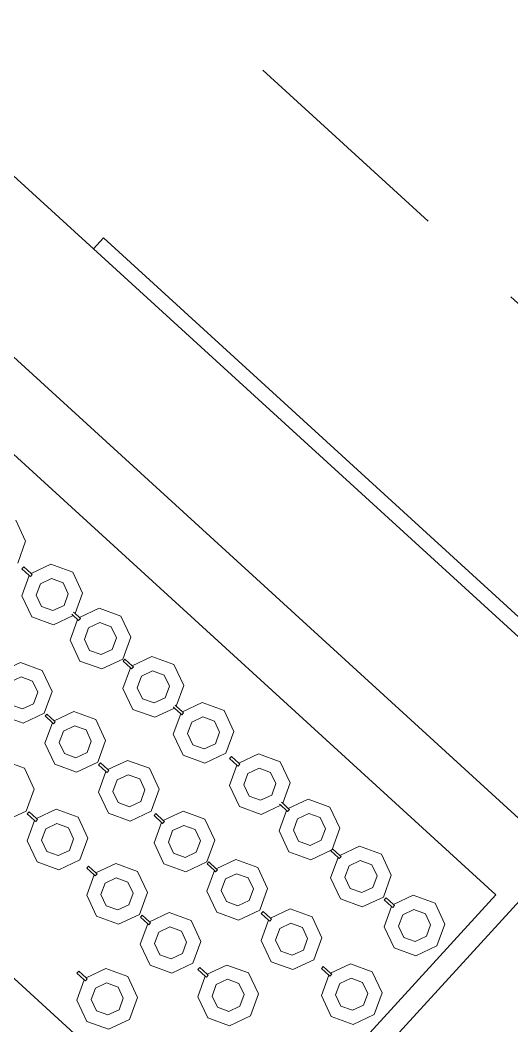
# Model space of a CAD drawing. Header units: metres. Extents: x 750 to 3116, y -341 to 1465.
# Drawn here: x 1590.651 to 1591.2, y 768.175 to 769.298 of the extents above; entities that cross this region are included whole.
import ezdxf

# ---------------------------------------------------------------- set-up
doc = ezdxf.new("R2010")
doc.units = ezdxf.units.M
doc.linetypes.add('DASHED2', pattern=[0.375, 0.25, -0.125])
doc.layers.add('Furniture', color=44, linetype='Continuous', lineweight=5)
doc.layers.add('Hidden line', color=251, linetype='Continuous', lineweight=5)

# ---------------------------------------------------------------- blocks, each defined once
blk = doc.blocks.new('coffee counter')
at = {"layer": 'Furniture'}
for p, q in [((11493473.3937, 4446057.0984), (11493474.3702, 4446057.0984)), ((11493473.3937, 4446056.6668), (11493473.3937, 4446057.0984)), ((11493473.6356, 4446057.0791), (11493473.6117, 4446057.0692)), ((11493473.6596, 4446057.0692), (11493473.6356, 4446057.0791)), ((11493473.6117, 4446057.0692), (11493473.6018, 4446057.0452)), ((11493473.6356, 4446057.0631), (11493473.623, 4446057.0579)), ((11493473.6483, 4446057.0579), (11493473.6356, 4446057.0631)), ((11493473.6689, 4446057.0467), (11493473.6596, 4446057.0692)), ((11493473.623, 4446057.0579), (11493473.6177, 4446057.0452)), ((11493473.6535, 4446057.0452), (11493473.6483, 4446057.0579)), ((11493473.6018, 4446057.0452), (11493473.6117, 4446057.0212)), ((11493473.6177, 4446057.0452), (11493473.623, 4446057.0325)), ((11493473.6483, 4446057.0325), (11493473.6535, 4446057.0452)), ((11493473.6596, 4446057.0212), (11493473.6689, 4446057.0437)), ((11493473.6672, 4446057.0467), (11493473.6689, 4446057.0467)), ((11493473.6672, 4446057.0437), (11493473.6672, 4446057.0467)), ((11493473.6672, 4446057.0437), (11493473.6689, 4446057.0437)), ((11493473.68, 4446057.0467), (11493473.6689, 4446057.0467)), ((11493473.6689, 4446057.0437), (11493473.68, 4446057.0437)), ((11493473.68, 4446057.0467), (11493473.68, 4446057.0437)), ((11493473.3697, 4446057.0371), (11493473.3697, 4446056.5865)), ((11493473.623, 4446057.0325), (11493473.6356, 4446057.0273)), ((11493473.6356, 4446057.0273), (11493473.6483, 4446057.0325)), ((11493473.6117, 4446057.0212), (11493473.6356, 4446057.0113)), ((11493473.6356, 4446057.0113), (11493473.6596, 4446057.0212)), ((11493473.5386, 4446056.9851), (11493473.5147, 4446056.9752)), ((11493473.5626, 4446056.9752), (11493473.5386, 4446056.9851)), ((11493473.6256, 4446056.9851), (11493473.6017, 4446056.9752)), ((11493473.6496, 4446056.9752), (11493473.6256, 4446056.9851)), ((11493473.7066, 4446056.9851), (11493473.6827, 4446056.9752)), ((11493473.7306, 4446056.9752), (11493473.7066, 4446056.9851)), ((11493473.7966, 4446056.9851), (11493473.7727, 4446056.9752)), ((11493473.8206, 4446056.9752), (11493473.7966, 4446056.9851)), ((11493473.5147, 4446056.9752), (11493473.5048, 4446056.9512)), ((11493473.5719, 4446056.9527), (11493473.5626, 4446056.9752)), ((11493473.6017, 4446056.9752), (11493473.5918, 4446056.9512)), ((11493473.6589, 4446056.9527), (11493473.6496, 4446056.9752)), ((11493473.6827, 4446056.9752), (11493473.6728, 4446056.9512)), ((11493473.7399, 4446056.9527), (11493473.7306, 4446056.9752)), ((11493473.7727, 4446056.9752), (11493473.7628, 4446056.9512)), ((11493473.8299, 4446056.9527), (11493473.8206, 4446056.9752)), ((11493473.8537, 4446056.9752), (11493473.8438, 4446056.9512)), ((11493473.526, 4446056.9639), (11493473.5207, 4446056.9512)), ((11493473.5386, 4446056.9691), (11493473.526, 4446056.9639)), ((11493473.5513, 4446056.9639), (11493473.5386, 4446056.9691)), ((11493473.5565, 4446056.9512), (11493473.5513, 4446056.9639)), ((11493473.613, 4446056.9639), (11493473.6077, 4446056.9512)), ((11493473.6256, 4446056.9691), (11493473.613, 4446056.9639)), ((11493473.6383, 4446056.9639), (11493473.6256, 4446056.9691)), ((11493473.6435, 4446056.9512), (11493473.6383, 4446056.9639)), ((11493473.694, 4446056.9639), (11493473.6887, 4446056.9512)), ((11493473.7066, 4446056.9691), (11493473.694, 4446056.9639)), ((11493473.7193, 4446056.9639), (11493473.7066, 4446056.9691)), ((11493473.7245, 4446056.9512), (11493473.7193, 4446056.9639)), ((11493473.784, 4446056.9639), (11493473.7787, 4446056.9512)), ((11493473.7966, 4446056.9691), (11493473.784, 4446056.9639)), ((11493473.8093, 4446056.9639), (11493473.7966, 4446056.9691)), ((11493473.8145, 4446056.9512), (11493473.8093, 4446056.9639)), ((11493473.5048, 4446056.9512), (11493473.5147, 4446056.9272)), ((11493473.5207, 4446056.9512), (11493473.526, 4446056.9385)), ((11493473.5513, 4446056.9385), (11493473.5565, 4446056.9512)), ((11493473.5702, 4446056.9527), (11493473.5719, 4446056.9527)), ((11493473.5702, 4446056.9497), (11493473.5702, 4446056.9527)), ((11493473.583, 4446056.9527), (11493473.5719, 4446056.9527)), ((11493473.583, 4446056.9527), (11493473.583, 4446056.9497)), ((11493473.5918, 4446056.9512), (11493473.6017, 4446056.9272)), ((11493473.6077, 4446056.9512), (11493473.613, 4446056.9385)), ((11493473.6383, 4446056.9385), (11493473.6435, 4446056.9512)), ((11493473.6572, 4446056.9527), (11493473.6589, 4446056.9527)), ((11493473.6572, 4446056.9497), (11493473.6572, 4446056.9527)), ((11493473.67, 4446056.9527), (11493473.6589, 4446056.9527)), ((11493473.67, 4446056.9527), (11493473.67, 4446056.9497)), ((11493473.6728, 4446056.9512), (11493473.6827, 4446056.9272)), ((11493473.6887, 4446056.9512), (11493473.694, 4446056.9385)), ((11493473.7193, 4446056.9385), (11493473.7245, 4446056.9512)), ((11493473.7382, 4446056.9527), (11493473.7399, 4446056.9527)), ((11493473.7382, 4446056.9497), (11493473.7382, 4446056.9527)), ((11493473.751, 4446056.9527), (11493473.7399, 4446056.9527)), ((11493473.751, 4446056.9527), (11493473.751, 4446056.9497)), ((11493473.7628, 4446056.9512), (11493473.7727, 4446056.9272)), ((11493473.7787, 4446056.9512), (11493473.784, 4446056.9385)), ((11493473.8093, 4446056.9385), (11493473.8145, 4446056.9512)), ((11493473.8282, 4446056.9527), (11493473.8299, 4446056.9527)), ((11493473.8282, 4446056.9497), (11493473.8282, 4446056.9527)), ((11493473.841, 4446056.9527), (11493473.8299, 4446056.9527)), ((11493473.841, 4446056.9527), (11493473.841, 4446056.9497)), ((11493473.8438, 4446056.9512), (11493473.8537, 4446056.9272)), ((11493473.5626, 4446056.9272), (11493473.5719, 4446056.9497)), ((11493473.5702, 4446056.9497), (11493473.5719, 4446056.9497)), ((11493473.5719, 4446056.9497), (11493473.583, 4446056.9497)), ((11493473.6496, 4446056.9272), (11493473.6589, 4446056.9497)), ((11493473.6572, 4446056.9497), (11493473.6589, 4446056.9497)), ((11493473.6589, 4446056.9497), (11493473.67, 4446056.9497)), ((11493473.7306, 4446056.9272), (11493473.7399, 4446056.9497)), ((11493473.7382, 4446056.9497), (11493473.7399, 4446056.9497)), ((11493473.7399, 4446056.9497), (11493473.751, 4446056.9497)), ((11493473.8206, 4446056.9272), (11493473.8299, 4446056.9497)), ((11493473.8282, 4446056.9497), (11493473.8299, 4446056.9497)), ((11493473.8299, 4446056.9497), (11493473.841, 4446056.9497)), ((11493473.526, 4446056.9385), (11493473.5386, 4446056.9333)), ((11493473.5386, 4446056.9333), (11493473.5513, 4446056.9385)), ((11493473.613, 4446056.9385), (11493473.6256, 4446056.9333)), ((11493473.6256, 4446056.9333), (11493473.6383, 4446056.9385)), ((11493473.694, 4446056.9385), (11493473.7066, 4446056.9333)), ((11493473.7066, 4446056.9333), (11493473.7193, 4446056.9385)), ((11493473.784, 4446056.9385), (11493473.7966, 4446056.9333)), ((11493473.7966, 4446056.9333), (11493473.8093, 4446056.9385)), ((11493473.5147, 4446056.9272), (11493473.5386, 4446056.9173)), ((11493473.5386, 4446056.9173), (11493473.5626, 4446056.9272)), ((11493473.6017, 4446056.9272), (11493473.6256, 4446056.9173)), ((11493473.6256, 4446056.9173), (11493473.6496, 4446056.9272)), ((11493473.6827, 4446056.9272), (11493473.7066, 4446056.9173)), ((11493473.7066, 4446056.9173), (11493473.7306, 4446056.9272)), ((11493473.7727, 4446056.9272), (11493473.7966, 4446056.9173)), ((11493473.7966, 4446056.9173), (11493473.8206, 4446056.9272)), ((11493473.8537, 4446056.9272), (11493473.8776, 4446056.9173)), ((11493473.8776, 4446056.9173), (11493473.9016, 4446056.9272)), ((11493473.4376, 4446056.8911), (11493473.4137, 4446056.8812)), ((11493473.4616, 4446056.8812), (11493473.4376, 4446056.8911)), ((11493473.5286, 4446056.8911), (11493473.5047, 4446056.8812)), ((11493473.5526, 4446056.8812), (11493473.5286, 4446056.8911)), ((11493473.6106, 4446056.8911), (11493473.5867, 4446056.8812)), ((11493473.6346, 4446056.8812), (11493473.6106, 4446056.8911)), ((11493473.6906, 4446056.8911), (11493473.6667, 4446056.8812)), ((11493473.7146, 4446056.8812), (11493473.6906, 4446056.8911)), ((11493473.7746, 4446056.8911), (11493473.7507, 4446056.8812)), ((11493473.7986, 4446056.8812), (11493473.7746, 4446056.8911)), ((11493473.8556, 4446056.8911), (11493473.8317, 4446056.8812)), ((11493473.8796, 4446056.8812), (11493473.8556, 4446056.8911)), ((11493473.9366, 4446056.8911), (11493473.9127, 4446056.8812)), ((11493473.4137, 4446056.8812), (11493473.4038, 4446056.8572)), ((11493473.4376, 4446056.8751), (11493473.425, 4446056.8699)), ((11493473.4503, 4446056.8699), (11493473.4376, 4446056.8751)), ((11493473.4709, 4446056.8587), (11493473.4616, 4446056.8812)), ((11493473.5047, 4446056.8812), (11493473.4948, 4446056.8572)), ((11493473.5286, 4446056.8751), (11493473.516, 4446056.8699)), ((11493473.5413, 4446056.8699), (11493473.5286, 4446056.8751)), ((11493473.5619, 4446056.8587), (11493473.5526, 4446056.8812)), ((11493473.5867, 4446056.8812), (11493473.5768, 4446056.8572)), ((11493473.6106, 4446056.8751), (11493473.598, 4446056.8699)), ((11493473.6233, 4446056.8699), (11493473.6106, 4446056.8751)), ((11493473.6439, 4446056.8587), (11493473.6346, 4446056.8812)), ((11493473.6667, 4446056.8812), (11493473.6568, 4446056.8572)), ((11493473.6906, 4446056.8751), (11493473.678, 4446056.8699)), ((11493473.7033, 4446056.8699), (11493473.6906, 4446056.8751)), ((11493473.7239, 4446056.8587), (11493473.7146, 4446056.8812)), ((11493473.7507, 4446056.8812), (11493473.7408, 4446056.8572)), ((11493473.7746, 4446056.8751), (11493473.762, 4446056.8699)), ((11493473.7873, 4446056.8699), (11493473.7746, 4446056.8751)), ((11493473.8079, 4446056.8587), (11493473.7986, 4446056.8812)), ((11493473.8317, 4446056.8812), (11493473.8218, 4446056.8572)), ((11493473.8556, 4446056.8751), (11493473.843, 4446056.8699)), ((11493473.8683, 4446056.8699), (11493473.8556, 4446056.8751)), ((11493473.8889, 4446056.8587), (11493473.8796, 4446056.8812)), ((11493473.9127, 4446056.8812), (11493473.9028, 4446056.8572)), ((11493473.9366, 4446056.8751), (11493473.924, 4446056.8699)), ((11493473.425, 4446056.8699), (11493473.4197, 4446056.8572)), ((11493473.4555, 4446056.8572), (11493473.4503, 4446056.8699)), ((11493473.516, 4446056.8699), (11493473.5107, 4446056.8572)), ((11493473.5465, 4446056.8572), (11493473.5413, 4446056.8699)), ((11493473.598, 4446056.8699), (11493473.5927, 4446056.8572)), ((11493473.6285, 4446056.8572), (11493473.6233, 4446056.8699)), ((11493473.678, 4446056.8699), (11493473.6727, 4446056.8572)), ((11493473.7085, 4446056.8572), (11493473.7033, 4446056.8699)), ((11493473.762, 4446056.8699), (11493473.7567, 4446056.8572)), ((11493473.7925, 4446056.8572), (11493473.7873, 4446056.8699)), ((11493473.843, 4446056.8699), (11493473.8377, 4446056.8572)), ((11493473.8735, 4446056.8572), (11493473.8683, 4446056.8699)), ((11493473.924, 4446056.8699), (11493473.9187, 4446056.8572)), ((11493473.4038, 4446056.8572), (11493473.4137, 4446056.8332)), ((11493473.4197, 4446056.8572), (11493473.425, 4446056.8445)), ((11493473.4503, 4446056.8445), (11493473.4555, 4446056.8572)), ((11493473.4616, 4446056.8332), (11493473.4709, 4446056.8557)), ((11493473.4692, 4446056.8587), (11493473.4709, 4446056.8587)), ((11493473.4692, 4446056.8557), (11493473.4692, 4446056.8587)), ((11493473.4692, 4446056.8557), (11493473.4709, 4446056.8557)), ((11493473.482, 4446056.8587), (11493473.4709, 4446056.8587)), ((11493473.4709, 4446056.8557), (11493473.482, 4446056.8557)), ((11493473.482, 4446056.8587), (11493473.482, 4446056.8557)), ((11493473.4948, 4446056.8572), (11493473.5047, 4446056.8332)), ((11493473.5107, 4446056.8572), (11493473.516, 4446056.8445)), ((11493473.5413, 4446056.8445), (11493473.5465, 4446056.8572)), ((11493473.5526, 4446056.8332), (11493473.5619, 4446056.8557)), ((11493473.5602, 4446056.8587), (11493473.5619, 4446056.8587)), ((11493473.5602, 4446056.8557), (11493473.5602, 4446056.8587)), ((11493473.5602, 4446056.8557), (11493473.5619, 4446056.8557)), ((11493473.573, 4446056.8587), (11493473.5619, 4446056.8587)), ((11493473.5619, 4446056.8557), (11493473.573, 4446056.8557)), ((11493473.573, 4446056.8587), (11493473.573, 4446056.8557)), ((11493473.5768, 4446056.8572), (11493473.5867, 4446056.8332)), ((11493473.5927, 4446056.8572), (11493473.598, 4446056.8445)), ((11493473.6233, 4446056.8445), (11493473.6285, 4446056.8572)), ((11493473.6346, 4446056.8332), (11493473.6439, 4446056.8557)), ((11493473.6422, 4446056.8587), (11493473.6439, 4446056.8587)), ((11493473.6422, 4446056.8557), (11493473.6422, 4446056.8587)), ((11493473.6422, 4446056.8557), (11493473.6439, 4446056.8557)), ((11493473.655, 4446056.8587), (11493473.6439, 4446056.8587)), ((11493473.6439, 4446056.8557), (11493473.655, 4446056.8557)), ((11493473.655, 4446056.8587), (11493473.655, 4446056.8557)), ((11493473.6568, 4446056.8572), (11493473.6667, 4446056.8332)), ((11493473.6727, 4446056.8572), (11493473.678, 4446056.8445)), ((11493473.7033, 4446056.8445), (11493473.7085, 4446056.8572)), ((11493473.7146, 4446056.8332), (11493473.7239, 4446056.8557)), ((11493473.7222, 4446056.8587), (11493473.7239, 4446056.8587)), ((11493473.7222, 4446056.8557), (11493473.7222, 4446056.8587)), ((11493473.7222, 4446056.8557), (11493473.7239, 4446056.8557)), ((11493473.735, 4446056.8587), (11493473.7239, 4446056.8587)), ((11493473.7239, 4446056.8557), (11493473.735, 4446056.8557)), ((11493473.735, 4446056.8587), (11493473.735, 4446056.8557)), ((11493473.7408, 4446056.8572), (11493473.7507, 4446056.8332)), ((11493473.7567, 4446056.8572), (11493473.762, 4446056.8445)), ((11493473.7873, 4446056.8445), (11493473.7925, 4446056.8572)), ((11493473.7986, 4446056.8332), (11493473.8079, 4446056.8557)), ((11493473.8062, 4446056.8587), (11493473.8079, 4446056.8587)), ((11493473.8062, 4446056.8557), (11493473.8062, 4446056.8587)), ((11493473.8062, 4446056.8557), (11493473.8079, 4446056.8557)), ((11493473.819, 4446056.8587), (11493473.8079, 4446056.8587)), ((11493473.8079, 4446056.8557), (11493473.819, 4446056.8557)), ((11493473.819, 4446056.8587), (11493473.819, 4446056.8557)), ((11493473.8218, 4446056.8572), (11493473.8317, 4446056.8332)), ((11493473.8377, 4446056.8572), (11493473.843, 4446056.8445)), ((11493473.8683, 4446056.8445), (11493473.8735, 4446056.8572)), ((11493473.8796, 4446056.8332), (11493473.8889, 4446056.8557)), ((11493473.8872, 4446056.8587), (11493473.8889, 4446056.8587)), ((11493473.8872, 4446056.8557), (11493473.8872, 4446056.8587)), ((11493473.8872, 4446056.8557), (11493473.8889, 4446056.8557)), ((11493473.9, 4446056.8587), (11493473.8889, 4446056.8587)), ((11493473.8889, 4446056.8557), (11493473.9, 4446056.8557)), ((11493473.9, 4446056.8587), (11493473.9, 4446056.8557)), ((11493473.9028, 4446056.8572), (11493473.9127, 4446056.8332)), ((11493473.9187, 4446056.8572), (11493473.924, 4446056.8445)), ((11493473.9493, 4446056.8445), (11493473.9545, 4446056.8572)), ((11493473.9606, 4446056.8332), (11493473.9699, 4446056.8557)), ((11493473.425, 4446056.8445), (11493473.4376, 4446056.8393)), ((11493473.4376, 4446056.8393), (11493473.4503, 4446056.8445)), ((11493473.516, 4446056.8445), (11493473.5286, 4446056.8393)), ((11493473.5286, 4446056.8393), (11493473.5413, 4446056.8445)), ((11493473.598, 4446056.8445), (11493473.6106, 4446056.8393)), ((11493473.6106, 4446056.8393), (11493473.6233, 4446056.8445)), ((11493473.678, 4446056.8445), (11493473.6906, 4446056.8393)), ((11493473.6906, 4446056.8393), (11493473.7033, 4446056.8445)), ((11493473.762, 4446056.8445), (11493473.7746, 4446056.8393)), ((11493473.7746, 4446056.8393), (11493473.7873, 4446056.8445)), ((11493473.843, 4446056.8445), (11493473.8556, 4446056.8393)), ((11493473.8556, 4446056.8393), (11493473.8683, 4446056.8445)), ((11493473.924, 4446056.8445), (11493473.9366, 4446056.8393)), ((11493473.9366, 4446056.8393), (11493473.9493, 4446056.8445)), ((11493473.4137, 4446056.8332), (11493473.4376, 4446056.8233)), ((11493473.4376, 4446056.8233), (11493473.4616, 4446056.8332)), ((11493473.5047, 4446056.8332), (11493473.5286, 4446056.8233)), ((11493473.5286, 4446056.8233), (11493473.5526, 4446056.8332)), ((11493473.5867, 4446056.8332), (11493473.6106, 4446056.8233)), ((11493473.6106, 4446056.8233), (11493473.6346, 4446056.8332)), ((11493473.6667, 4446056.8332), (11493473.6906, 4446056.8233)), ((11493473.6906, 4446056.8233), (11493473.7146, 4446056.8332)), ((11493473.7507, 4446056.8332), (11493473.7746, 4446056.8233)), ((11493473.7746, 4446056.8233), (11493473.7986, 4446056.8332)), ((11493473.8317, 4446056.8332), (11493473.8556, 4446056.8233)), ((11493473.8556, 4446056.8233), (11493473.8796, 4446056.8332)), ((11493473.9127, 4446056.8332), (11493473.9366, 4446056.8233)), ((11493473.9366, 4446056.8233), (11493473.9606, 4446056.8332)), ((11493473.4376, 4446056.7871), (11493473.4137, 4446056.7772)), ((11493473.4616, 4446056.7772), (11493473.4376, 4446056.7871)), ((11493473.5186, 4446056.7871), (11493473.4947, 4446056.7772)), ((11493473.5426, 4446056.7772), (11493473.5186, 4446056.7871)), ((11493473.5966, 4446056.7871), (11493473.5727, 4446056.7772)), ((11493473.6206, 4446056.7772), (11493473.5966, 4446056.7871)), ((11493473.6716, 4446056.7871), (11493473.6477, 4446056.7772)), ((11493473.6956, 4446056.7772), (11493473.6716, 4446056.7871)), ((11493473.7566, 4446056.7871), (11493473.7327, 4446056.7772)), ((11493473.7806, 4446056.7772), (11493473.7566, 4446056.7871)), ((11493473.8326, 4446056.7871), (11493473.8087, 4446056.7772)), ((11493473.8566, 4446056.7772), (11493473.8326, 4446056.7871)), ((11493473.9126, 4446056.7871), (11493473.8887, 4446056.7772)), ((11493473.9366, 4446056.7772), (11493473.9126, 4446056.7871)), ((11493473.9856, 4446056.7871), (11493473.9617, 4446056.7772)), ((11493474.0096, 4446056.7772), (11493473.9856, 4446056.7871)), ((11493473.4137, 4446056.7772), (11493473.4038, 4446056.7532)), ((11493473.4376, 4446056.7711), (11493473.425, 4446056.7659)), ((11493473.4503, 4446056.7659), (11493473.4376, 4446056.7711)), ((11493473.4709, 4446056.7547), (11493473.4616, 4446056.7772)), ((11493473.4947, 4446056.7772), (11493473.4848, 4446056.7532)), ((11493473.5186, 4446056.7711), (11493473.506, 4446056.7659)), ((11493473.5313, 4446056.7659), (11493473.5186, 4446056.7711)), ((11493473.5519, 4446056.7547), (11493473.5426, 4446056.7772)), ((11493473.5727, 4446056.7772), (11493473.563, 4446056.7538)), ((11493473.5966, 4446056.7711), (11493473.584, 4446056.7659)), ((11493473.6093, 4446056.7659), (11493473.5966, 4446056.7711)), ((11493473.6299, 4446056.7547), (11493473.6206, 4446056.7772)), ((11493473.6477, 4446056.7772), (11493473.6384, 4446056.7547)), ((11493473.6716, 4446056.7711), (11493473.659, 4446056.7659)), ((11493473.6843, 4446056.7659), (11493473.6716, 4446056.7711)), ((11493473.7049, 4446056.7547), (11493473.6956, 4446056.7772)), ((11493473.7327, 4446056.7772), (11493473.7228, 4446056.7532)), ((11493473.7566, 4446056.7711), (11493473.744, 4446056.7659)), ((11493473.7693, 4446056.7659), (11493473.7566, 4446056.7711)), ((11493473.7899, 4446056.7547), (11493473.7806, 4446056.7772)), ((11493473.8087, 4446056.7772), (11493473.7994, 4446056.7547)), ((11493473.8326, 4446056.7711), (11493473.82, 4446056.7659)), ((11493473.8453, 4446056.7659), (11493473.8326, 4446056.7711)), ((11493473.8659, 4446056.7547), (11493473.8566, 4446056.7772)), ((11493473.8887, 4446056.7772), (11493473.8788, 4446056.7532)), ((11493473.9126, 4446056.7711), (11493473.9, 4446056.7659)), ((11493473.9253, 4446056.7659), (11493473.9126, 4446056.7711)), ((11493473.9459, 4446056.7547), (11493473.9366, 4446056.7772)), ((11493473.9617, 4446056.7772), (11493473.9524, 4446056.7547)), ((11493473.9856, 4446056.7711), (11493473.973, 4446056.7659)), ((11493473.9983, 4446056.7659), (11493473.9856, 4446056.7711)), ((11493474.0189, 4446056.7547), (11493474.0096, 4446056.7772)), ((11493473.425, 4446056.7659), (11493473.4197, 4446056.7532)), ((11493473.4555, 4446056.7532), (11493473.4503, 4446056.7659)), ((11493473.506, 4446056.7659), (11493473.5007, 4446056.7532)), ((11493473.5365, 4446056.7532), (11493473.5313, 4446056.7659)), ((11493473.584, 4446056.7659), (11493473.5787, 4446056.7532)), ((11493473.6145, 4446056.7532), (11493473.6093, 4446056.7659)), ((11493473.659, 4446056.7659), (11493473.6537, 4446056.7532)), ((11493473.6895, 4446056.7532), (11493473.6843, 4446056.7659)), ((11493473.744, 4446056.7659), (11493473.7387, 4446056.7532)), ((11493473.7745, 4446056.7532), (11493473.7693, 4446056.7659)), ((11493473.82, 4446056.7659), (11493473.8147, 4446056.7532)), ((11493473.8505, 4446056.7532), (11493473.8453, 4446056.7659)), ((11493473.9, 4446056.7659), (11493473.8947, 4446056.7532)), ((11493473.9305, 4446056.7532), (11493473.9253, 4446056.7659)), ((11493473.973, 4446056.7659), (11493473.9677, 4446056.7532)), ((11493474.0035, 4446056.7532), (11493473.9983, 4446056.7659)), ((11493473.4038, 4446056.7532), (11493473.4137, 4446056.7292)), ((11493473.4197, 4446056.7532), (11493473.425, 4446056.7405)), ((11493473.4503, 4446056.7405), (11493473.4555, 4446056.7532)), ((11493473.4616, 4446056.7292), (11493473.4709, 4446056.7517)), ((11493473.4692, 4446056.7547), (11493473.4709, 4446056.7547)), ((11493473.4692, 4446056.7517), (11493473.4692, 4446056.7547)), ((11493473.4692, 4446056.7517), (11493473.4709, 4446056.7517)), ((11493473.482, 4446056.7547), (11493473.4709, 4446056.7547)), ((11493473.4709, 4446056.7517), (11493473.482, 4446056.7517)), ((11493473.482, 4446056.7547), (11493473.482, 4446056.7517)), ((11493473.4848, 4446056.7532), (11493473.4947, 4446056.7292)), ((11493473.5007, 4446056.7532), (11493473.506, 4446056.7405)), ((11493473.5313, 4446056.7405), (11493473.5365, 4446056.7532)), ((11493473.5426, 4446056.7292), (11493473.5519, 4446056.7517)), ((11493473.5502, 4446056.7547), (11493473.5519, 4446056.7547)), ((11493473.5502, 4446056.7517), (11493473.5502, 4446056.7547)), ((11493473.5502, 4446056.7517), (11493473.5519, 4446056.7517)), ((11493473.563, 4446056.7547), (11493473.5519, 4446056.7547)), ((11493473.5519, 4446056.7517), (11493473.563, 4446056.7517)), ((11493473.563, 4446056.7547), (11493473.563, 4446056.7538)), ((11493473.563, 4446056.7538), (11493473.563, 4446056.7526)), ((11493473.563, 4446056.7526), (11493473.5727, 4446056.7292)), ((11493473.563, 4446056.7526), (11493473.563, 4446056.7517)), ((11493473.5787, 4446056.7532), (11493473.584, 4446056.7405)), ((11493473.6093, 4446056.7405), (11493473.6145, 4446056.7532)), ((11493473.6206, 4446056.7292), (11493473.6299, 4446056.7517)), ((11493473.6282, 4446056.7547), (11493473.6299, 4446056.7547)), ((11493473.6282, 4446056.7517), (11493473.6282, 4446056.7547)), ((11493473.6282, 4446056.7517), (11493473.6299, 4446056.7517)), ((11493473.6384, 4446056.7547), (11493473.6299, 4446056.7547)), ((11493473.6299, 4446056.7517), (11493473.6384, 4446056.7517)), ((11493473.6404, 4446056.7547), (11493473.6384, 4446056.7547)), ((11493473.6384, 4446056.7517), (11493473.6477, 4446056.7292)), ((11493473.6404, 4446056.7517), (11493473.6384, 4446056.7517)), ((11493473.6537, 4446056.7532), (11493473.659, 4446056.7405)), ((11493473.6843, 4446056.7405), (11493473.6895, 4446056.7532)), ((11493473.6956, 4446056.7292), (11493473.7049, 4446056.7517)), ((11493473.7032, 4446056.7547), (11493473.7049, 4446056.7547)), ((11493473.7032, 4446056.7517), (11493473.7032, 4446056.7547)), ((11493473.7032, 4446056.7517), (11493473.7049, 4446056.7517)), ((11493473.716, 4446056.7547), (11493473.7049, 4446056.7547)), ((11493473.7049, 4446056.7517), (11493473.716, 4446056.7517)), ((11493473.716, 4446056.7547), (11493473.716, 4446056.7517)), ((11493473.7228, 4446056.7532), (11493473.7327, 4446056.7292)), ((11493473.7387, 4446056.7532), (11493473.744, 4446056.7405)), ((11493473.7693, 4446056.7405), (11493473.7745, 4446056.7532)), ((11493473.7806, 4446056.7292), (11493473.7899, 4446056.7517)), ((11493473.7882, 4446056.7547), (11493473.7899, 4446056.7547)), ((11493473.7882, 4446056.7517), (11493473.7882, 4446056.7547)), ((11493473.7882, 4446056.7517), (11493473.7899, 4446056.7517)), ((11493473.7994, 4446056.7547), (11493473.7899, 4446056.7547)), ((11493473.7899, 4446056.7517), (11493473.7994, 4446056.7517)), ((11493473.801, 4446056.7547), (11493473.7994, 4446056.7547)), ((11493473.7994, 4446056.7517), (11493473.8087, 4446056.7292)), ((11493473.801, 4446056.7517), (11493473.7994, 4446056.7517)), ((11493473.801, 4446056.7547), (11493473.801, 4446056.7545)), ((11493473.801, 4446056.7519), (11493473.801, 4446056.7517)), ((11493473.8147, 4446056.7532), (11493473.82, 4446056.7405)), ((11493473.8453, 4446056.7405), (11493473.8505, 4446056.7532)), ((11493473.8566, 4446056.7292), (11493473.8659, 4446056.7517)), ((11493473.8642, 4446056.7547), (11493473.8659, 4446056.7547)), ((11493473.8642, 4446056.7517), (11493473.8642, 4446056.7547)), ((11493473.8642, 4446056.7517), (11493473.8659, 4446056.7517)), ((11493473.877, 4446056.7547), (11493473.8659, 4446056.7547)), ((11493473.8659, 4446056.7517), (11493473.877, 4446056.7517)), ((11493473.877, 4446056.7547), (11493473.877, 4446056.7517)), ((11493473.8788, 4446056.7532), (11493473.8887, 4446056.7292)), ((11493473.8947, 4446056.7532), (11493473.9, 4446056.7405)), ((11493473.9253, 4446056.7405), (11493473.9305, 4446056.7532)), ((11493473.9366, 4446056.7292), (11493473.9459, 4446056.7517)), ((11493473.9442, 4446056.7547), (11493473.9459, 4446056.7547)), ((11493473.9442, 4446056.7517), (11493473.9442, 4446056.7547)), ((11493473.9442, 4446056.7517), (11493473.9459, 4446056.7517)), ((11493473.9459, 4446056.7547), (11493473.9524, 4446056.7547)), ((11493473.9524, 4446056.7517), (11493473.9459, 4446056.7517)), ((11493473.9546, 4446056.7547), (11493473.9524, 4446056.7547)), ((11493473.9524, 4446056.7517), (11493473.9617, 4446056.7292)), ((11493473.9524, 4446056.7517), (11493473.9546, 4446056.7517)), ((11493473.9677, 4446056.7532), (11493473.973, 4446056.7405)), ((11493473.9983, 4446056.7405), (11493474.0035, 4446056.7532)), ((11493474.0096, 4446056.7292), (11493474.0189, 4446056.7517)), ((11493474.0172, 4446056.7547), (11493474.0189, 4446056.7547)), ((11493474.0172, 4446056.7517), (11493474.0172, 4446056.7547)), ((11493474.0172, 4446056.7517), (11493474.0189, 4446056.7517)), ((11493474.03, 4446056.7547), (11493474.0189, 4446056.7547)), ((11493474.0189, 4446056.7517), (11493474.03, 4446056.7517)), ((11493474.03, 4446056.7547), (11493474.03, 4446056.7517)), ((11493474.0378, 4446056.7532), (11493474.0477, 4446056.7292)), ((11493473.425, 4446056.7405), (11493473.4376, 4446056.7353)), ((11493473.4376, 4446056.7353), (11493473.4503, 4446056.7405)), ((11493473.506, 4446056.7405), (11493473.5186, 4446056.7353)), ((11493473.5186, 4446056.7353), (11493473.5313, 4446056.7405)), ((11493473.584, 4446056.7405), (11493473.5966, 4446056.7353)), ((11493473.5966, 4446056.7353), (11493473.6093, 4446056.7405)), ((11493473.659, 4446056.7405), (11493473.6716, 4446056.7353)), ((11493473.6716, 4446056.7353), (11493473.6843, 4446056.7405)), ((11493473.744, 4446056.7405), (11493473.7566, 4446056.7353)), ((11493473.7566, 4446056.7353), (11493473.7693, 4446056.7405)), ((11493473.82, 4446056.7405), (11493473.8326, 4446056.7353)), ((11493473.8326, 4446056.7353), (11493473.8453, 4446056.7405)), ((11493473.9, 4446056.7405), (11493473.9126, 4446056.7353)), ((11493473.9126, 4446056.7353), (11493473.9253, 4446056.7405)), ((11493473.973, 4446056.7405), (11493473.9856, 4446056.7353)), ((11493473.9856, 4446056.7353), (11493473.9983, 4446056.7405)), ((11493473.4137, 4446056.7292), (11493473.4376, 4446056.7193)), ((11493473.4376, 4446056.7193), (11493473.4616, 4446056.7292)), ((11493473.4947, 4446056.7292), (11493473.5186, 4446056.7193)), ((11493473.5186, 4446056.7193), (11493473.5426, 4446056.7292)), ((11493473.5727, 4446056.7292), (11493473.5966, 4446056.7193)), ((11493473.5966, 4446056.7193), (11493473.6206, 4446056.7292)), ((11493473.6477, 4446056.7292), (11493473.6716, 4446056.7193)), ((11493473.6716, 4446056.7193), (11493473.6956, 4446056.7292)), ((11493473.7327, 4446056.7292), (11493473.7566, 4446056.7193)), ((11493473.7566, 4446056.7193), (11493473.7806, 4446056.7292)), ((11493473.8087, 4446056.7292), (11493473.8326, 4446056.7193)), ((11493473.8326, 4446056.7193), (11493473.8566, 4446056.7292)), ((11493473.8887, 4446056.7292), (11493473.9126, 4446056.7193)), ((11493473.9126, 4446056.7193), (11493473.9366, 4446056.7292)), ((11493473.9617, 4446056.7292), (11493473.9856, 4446056.7193)), ((11493473.9856, 4446056.7193), (11493474.0096, 4446056.7292)), ((11493474.0477, 4446056.7292), (11493474.0716, 4446056.7193)), ((11493474.3702, 4446056.6668), (11493473.3937, 4446056.6668)), ((11493473.3697, 4446056.5865), (11493474.3952, 4446056.5865)), ((11493473.3121, 4446056.4371), (11493474.2121, 4446056.4371)), ((11493474.2121, 4446056.4371), (11493474.2121, 4446056.4205)), ((11493474.2121, 4446056.4371), (11493474.5679, 4446056.4371)), ((11493474.2121, 4446056.4205), (11493473.3121, 4446056.4205))]:
    blk.add_line(p, q, dxfattribs=at)

msp = doc.modelspace()

# ---------------------------------------------------------------- linework, layer by layer
at = {"layer": 'Hidden line', "linetype": 'DASHED2'}
msp.add_line((1590.0913, 770.001), (1593.7825, 766.6283), dxfattribs=at)

# ---------------------------------------------------------------- block references
at = {"layer": 'Furniture', "rotation": 137.5821482974369}
msp.add_blockref('coffee counter', (11485602.3153, -4469672.2413), dxfattribs=at)

doc.saveas('drawing.dxf')
